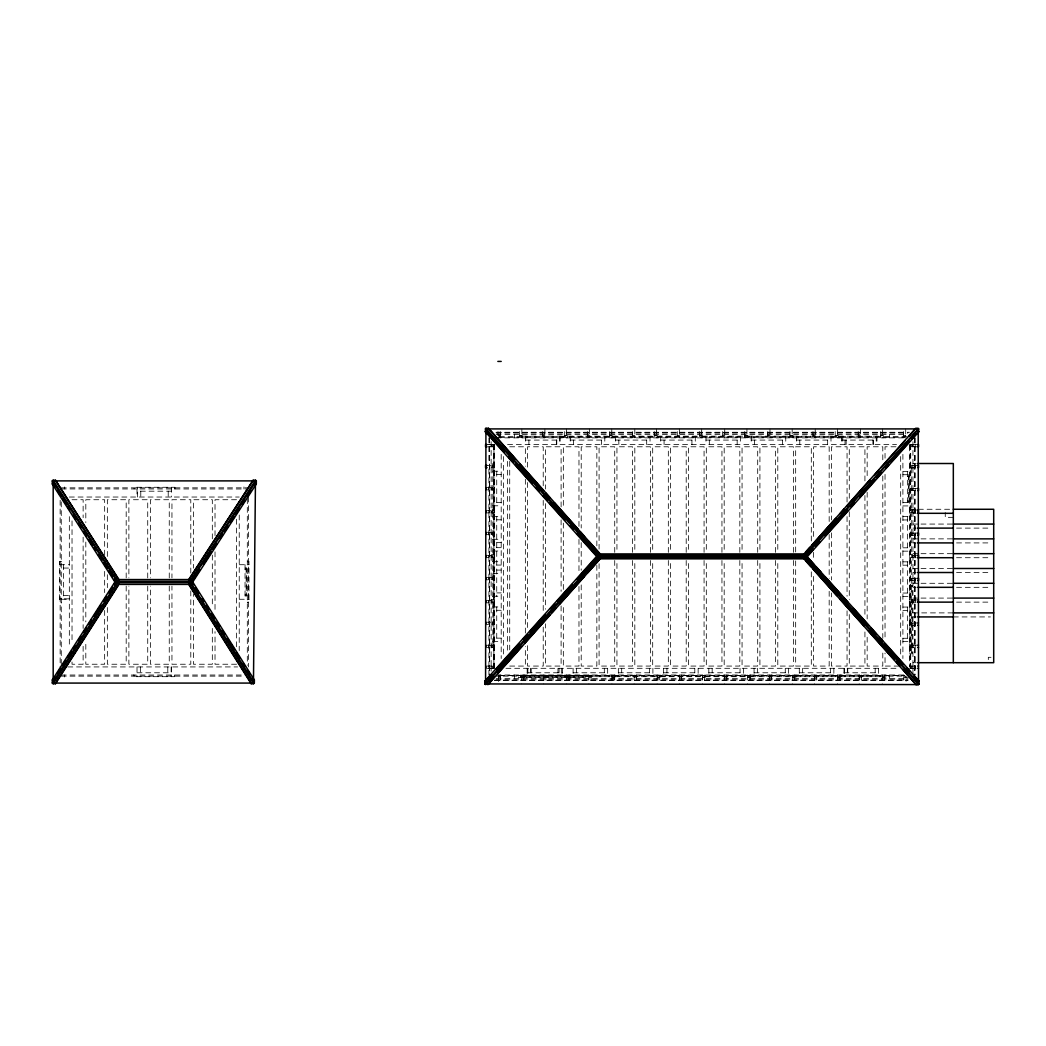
<?xml version="1.0" encoding="UTF-8"?>
<svg xmlns="http://www.w3.org/2000/svg" width="1046" height="1046" viewBox="0 0 1046 1046"><rect width="100%" height="100%" fill="white"/><g stroke="black" fill="none" stroke-linecap="round" stroke-linejoin="round"><path stroke-width="0.75" stroke-dasharray="5 3.75" d="M485.553 444.563L494.497 444.55L494.497 666.733M917.054 444.537L909.602 444.55L909.602 666.747M488.547 446.799L494.497 446.786M917.054 446.773L909.602 446.786L909.602 444.55L915.158 444.55M485.553 465.431L494.497 465.418L494.497 467.654L488.547 467.667M917.054 465.352L909.602 465.365L909.602 467.601L918.545 467.588M485.553 487.632L494.497 487.619L494.497 489.855L487.057 489.868M917.054 488.39L909.602 488.404L909.602 490.639L918.545 490.626M485.553 510.67L494.497 510.657L494.497 512.893L487.057 512.906M917.054 510.03L909.602 510.043L909.602 512.279L918.545 512.265M485.553 532.309L494.497 532.296L494.497 534.532L487.057 534.545M917.054 533.068L909.602 533.081L909.602 535.317L918.545 535.304M485.553 555.348L494.497 555.334L494.497 557.57L487.057 557.583M917.054 555.269L909.602 555.282L909.602 557.518L918.545 557.505M485.553 577.549L494.497 577.536L494.497 579.772L487.057 579.785M917.054 578.307L909.602 578.32L909.602 580.556L918.545 580.543M485.553 600.587L494.497 600.574L494.497 602.81L487.057 602.823M917.054 599.959L909.602 599.959L909.602 602.195L918.545 602.182M485.553 622.226L494.497 622.213L494.497 624.449L487.057 624.462M917.054 622.998L909.602 622.998L909.602 625.233L918.545 625.22M485.553 645.264L494.497 645.251L494.497 647.487L487.057 647.5M917.054 645.186L909.602 645.199L909.602 647.435L918.545 647.422M487.044 666.08L494.497 666.067L494.497 668.302L488.94 668.302M909.602 666.067L917.054 666.054M487.057 668.316L493.006 668.302M911.092 668.302L918.545 668.289M496.131 432.26L909.602 432.26M496.131 432.73L907.967 432.73M496.131 433.005L907.967 433.005M496.131 434.495L906.503 434.495M497.988 435.737L500.223 435.737M519.627 435.737L521.862 435.737M542.665 435.737L544.901 435.737M564.317 435.737L566.54 435.737M587.355 435.737L589.578 435.737M609.543 435.737L611.779 435.737M632.582 435.737L634.817 435.737M654.234 435.737L656.457 435.737M677.272 435.737L679.495 435.737M699.473 435.737L701.696 435.737M722.511 435.737L724.734 435.737M744.7 435.737L746.936 435.737M767.738 435.737L769.974 435.737M789.939 435.737L792.175 435.737M812.977 435.737L815.213 435.737M835.179 435.737L837.415 435.737M858.217 435.737L860.453 435.737M880.418 435.737L882.654 435.737M903.456 435.737L905.692 435.737M522.216 436.169L563.467 436.169M608.157 436.169L566.893 436.169L566.893 437.856M612.132 436.169L653.397 436.169M657.372 436.169L698.623 436.169M702.611 436.169L743.863 436.169M747.851 436.169L789.102 436.169M793.09 436.169L834.342 436.169M838.33 436.169L880.287 436.169L880.287 437.856M499.387 436.731L907.967 436.731M499.4 437.293L904.698 437.228M496.039 437.856L908.02 437.856M525.563 440.078L560.12 440.078M570.24 440.078L604.797 440.078M615.479 440.078L650.037 440.078M660.719 440.078L695.276 440.078M705.958 440.078L740.516 440.078M751.198 440.078L785.755 440.078M796.437 440.078L830.995 440.078M841.677 440.078L876.927 440.078M489.005 444.55L494.497 444.55M507.572 444.55L896.527 444.55M509.716 446.786L525.354 446.786L525.354 466.281M895.977 446.786L885.034 446.786L885.034 458.161M912.949 463.509L916.178 463.509M494.497 463.888L492.261 463.888L492.261 467.876L494.497 467.876M909.602 468.007L915.158 468.007M492.823 471.223L501.204 471.223M902.894 471.367L911.275 471.367M496.732 474.57L501.204 474.57M902.894 474.714L909.039 474.714L909.039 502.564L902.894 502.564M907.366 476.388L909.039 476.388M61.256 487.841L247.314 487.841M61.256 488.94L247.314 488.979M171.57 491.189L137.431 491.189L137.431 497.033M69.337 497.033L239.233 497.033M72.03 499.727L83.131 499.727L83.131 517.639M236.54 499.727L215.018 499.727L215.018 535.565M907.366 500.89L909.039 500.89M496.732 502.433L501.204 502.433M492.823 505.78L501.204 505.78M902.894 505.924L911.275 505.924M494.497 509.127L492.261 509.127L492.261 513.102L494.497 513.102M909.602 509.271L953.324 509.271M909.602 513.246L911.275 513.246L911.275 554.511M912.949 513.311L916.178 513.311M492.823 516.463L501.204 516.463M902.894 516.593L911.275 516.593M953.324 517.339L945.257 517.339L945.257 512.501M496.732 519.81L501.204 519.81M902.894 519.954L907.366 519.954M912.949 524.072L919.408 524.072M921.029 524.072L953.324 524.072M912.949 528.112L916.178 528.112M956.554 528.112L990.47 528.112M492.823 535.931L494.497 535.931M912.949 538.873L919.408 538.873M921.029 538.873L953.324 538.873M492.823 539.291L501.204 539.291M496.732 542.639L501.204 542.639M912.949 542.913L916.178 542.913M956.554 542.913L990.47 542.913M496.732 547.659L501.204 547.659M902.894 547.803L907.366 547.803M492.823 551.02L501.204 551.02M902.894 551.15L911.275 551.15M912.949 553.674L919.408 553.674M921.029 553.674L953.324 553.674M494.497 554.367L491.712 554.367L491.712 558.342L494.497 558.342M909.602 554.511L912.4 554.511L912.4 558.486L909.602 558.486M912.949 557.714L916.178 557.714M956.554 557.714L990.47 557.714M61.256 561.349L59.583 561.349L59.583 602.195L61.256 602.195M247.287 561.349L248.961 561.349L248.961 602.614L247.287 602.614M60.145 561.767L61.256 561.767M247.314 561.767L248.425 561.767M492.823 561.702L501.204 561.702M902.894 561.833L911.275 561.833M59.583 564.709L69.337 564.709M239.233 564.709L248.961 564.709M496.732 565.049L501.204 565.049M902.894 565.193L907.366 565.193M63.492 568.056L69.337 568.056M245.052 568.056L246.725 568.056L246.725 595.906L245.052 595.906M912.949 568.488L919.408 568.488M921.029 568.488L953.324 568.488M245.052 569.73L246.725 569.73M496.732 570.07L501.204 570.07M912.949 572.515L916.178 572.515M956.554 572.515L990.47 572.515M492.823 573.43L501.204 573.43M492.823 576.777L494.497 576.777M912.949 583.289L919.408 583.289M921.029 583.289L953.324 583.289M911.328 586.414L912.112 586.414M912.949 587.329L916.178 587.329M956.554 587.329L990.47 587.329M496.732 592.899L501.204 592.899M902.894 593.043L907.366 593.043M245.052 594.233L246.725 594.233M63.492 595.488L69.337 595.488M492.823 596.259L501.204 596.259M902.894 596.39L911.275 596.39M912.949 598.09L919.408 598.09M921.029 598.09L953.324 598.09M59.583 598.848L61.256 598.848M69.337 598.848L63.492 598.848L63.492 564.709M61.256 599.266L69.337 599.266M239.233 599.266L248.961 599.266M494.497 599.606L491.712 599.606L491.712 603.581L494.497 603.581M909.602 599.75L911.837 599.75L911.837 603.725L909.602 603.725M912.949 602.13L916.178 602.13M956.554 602.13L990.47 602.13M247.314 602.195L248.425 602.195M492.823 606.942L501.204 606.942M902.894 607.072L911.275 607.072M496.732 610.289L501.204 610.289M902.894 610.433L907.366 610.433M912.949 612.891L953.324 612.891M912.949 616.931L916.178 616.931M953.324 616.931L990.47 616.931M496.732 638.138L501.204 638.138M902.894 638.282L907.366 638.282M492.823 641.499L501.204 641.499M902.894 641.629L911.275 641.629M494.497 644.846L491.712 644.846L491.712 648.821L493.934 648.821M909.602 644.99L911.837 644.99L911.837 648.965L909.602 648.965M912.112 652.665L911.328 652.665L911.275 558.486M991.007 657.306L988.313 657.306L988.313 660M912.949 662.693L916.178 662.693M236.54 664.236L215.018 664.236L215.018 631.666M509.716 666.067L525.354 666.067L525.354 646.572M899.102 666.067L885.034 666.067L885.034 653.07M67.794 666.93L237.599 666.93M505.937 668.302L898.161 668.302M909.602 668.302L915.158 668.302M137.013 672.774L171.152 672.774L171.152 666.93M527.171 672.774L562.421 672.774M573.103 672.774L607.661 672.774M618.343 672.774L652.9 672.774M663.582 672.774L698.14 672.774M708.822 672.774L743.379 672.774M754.061 672.774L788.619 672.774M799.301 672.774L833.858 672.774M843.978 672.774L878.535 672.774M61.256 675.023L245.679 675.023M496.079 674.997L908.059 674.997M499.4 675.559L904.698 675.559M499.4 675.638L904.698 675.638M61.256 676.134L242.463 676.134M494.497 676.121L906.346 676.121M565.781 676.684L523.824 676.684L523.824 674.997M569.756 676.684L611.021 676.684M614.996 676.684L656.247 676.684M660.235 676.684L701.487 676.684M705.475 676.684L746.726 676.684M750.714 676.684L791.966 676.684M795.954 676.684L837.205 676.684L837.205 674.997M840.631 676.684L881.883 676.684M498.406 677.115L500.642 677.115M521.444 677.115L523.68 677.115M543.645 677.115L545.881 677.115M566.684 677.115L568.919 677.115M588.885 677.115L591.121 677.115M611.923 677.115L614.159 677.115M634.124 677.115L636.36 677.115M657.163 677.115L659.398 677.115M679.364 677.115L681.6 677.115M702.402 677.115L704.638 677.115M724.603 677.115L726.839 677.115M747.642 677.115L749.877 677.115M769.281 677.115L771.517 677.115M792.319 677.115L794.555 677.115M814.52 677.115L816.756 677.115M837.558 677.115L839.794 677.115M859.197 677.115L861.433 677.115M882.236 677.115L884.471 677.115M903.875 677.115L906.111 677.115M909.602 677.233L905.13 677.233L905.13 674.997M496.131 678.357L908.059 678.357M496.131 679.848L907.967 679.848M494.497 680.122L907.967 680.122M494.497 680.593L907.967 680.593M915.198 444.55L915.198 446.773M915.198 465.352L915.198 467.588M915.198 488.39L915.198 490.626M915.198 510.043L915.198 512.265M915.198 533.081L915.198 535.304M915.198 555.282L915.198 557.505M915.198 578.32L915.198 580.543M915.198 599.959L915.198 602.195M915.198 622.998L915.198 625.233M915.198 645.199L915.198 647.422M915.198 666.054L915.198 668.289M912.883 444.55L912.883 446.786M912.883 465.365L912.883 467.601M912.883 488.404L912.883 490.639M912.883 510.043L912.883 512.279M912.883 533.081L912.883 535.317M912.883 555.282L912.883 557.518M912.883 578.32L912.883 580.556M912.883 599.959L912.883 602.195M912.883 622.998L912.883 625.233M912.883 645.199L912.883 647.435M912.883 666.067L912.883 668.302M911.72 444.55L911.72 446.786M911.72 465.365L911.72 467.601M911.72 488.404L911.72 490.639M911.72 510.043L911.72 512.279M911.72 533.081L911.72 535.317M911.72 555.282L911.72 557.518M911.72 578.32L911.72 580.556M911.72 599.959L911.72 602.195M911.72 622.998L911.72 625.233M911.72 645.199L911.72 647.435M911.72 666.067L911.72 668.302M492.378 444.55L492.378 446.786M492.378 465.418L492.378 467.654M492.378 487.619L492.378 489.855M492.378 510.657L492.378 512.893M492.378 532.296L492.378 534.532M492.378 555.334L492.378 557.57M492.378 577.536L492.378 579.772M492.378 600.574L492.378 602.81M492.378 622.213L492.378 624.449M492.378 645.251L492.378 647.487M492.378 666.067L492.378 668.302M491.215 444.563L491.215 446.786M491.215 465.418L491.215 467.654M491.215 487.619L491.215 489.855M491.215 510.657L491.215 512.893M491.215 532.296L491.215 534.532M491.215 555.334L491.215 557.57M491.215 577.536L491.215 579.772M491.215 600.574L491.215 602.81M491.215 622.226L491.215 624.449M491.215 645.264L491.215 647.487M491.215 666.067L491.215 668.302M488.9 487.632L488.9 489.855M488.9 510.67L488.9 512.893M488.9 532.309L488.9 534.545M488.9 555.348L488.9 557.583M488.9 577.549L488.9 579.772M488.9 600.587L488.9 602.81M488.9 622.226L488.9 624.462M488.9 645.264L488.9 647.5M488.9 666.08L488.9 668.316M915.185 437.856L915.185 674.997M914.714 437.856L914.714 674.997M914.439 437.856L914.439 674.997M912.949 441.687L912.949 673.663M911.275 468.007L911.275 509.271M910.713 444.55L910.713 668.302M910.164 444.55L910.164 668.302M908.49 474.714L908.49 502.564M907.366 471.367L907.366 505.924M907.366 516.593L907.366 551.15M907.366 561.833L907.366 596.39M907.366 607.072L907.366 641.629M906.111 677.298L906.111 681.247M905.692 428.912L905.692 436.365M905.13 435.62L905.13 437.856M903.875 674.997L903.875 681.247M903.456 431.606L903.456 437.856M902.894 454.356L902.894 658.496M900.671 456.527L900.671 656.326M889.492 434.495L889.492 437.856M889.492 674.997L889.492 678.357M885.87 674.997L885.87 677.233L881.883 677.233L881.883 674.997M885.034 474.4L885.034 638.452M884.471 674.997L884.471 681.247M883.556 437.856L883.556 435.62L879.581 435.62L879.581 437.856M882.798 459.782L882.798 446.786L867.16 446.786L867.16 479.277M882.798 476.022L882.798 638.452M882.798 653.07L882.798 666.067L867.16 666.067L867.16 633.575M882.654 428.912L882.654 437.856M882.236 674.997L882.236 683.94M880.418 431.606L880.418 437.856M878.535 668.302L878.535 676.684M876.927 436.169L876.927 444.55M876.234 436.169L876.234 444.55M875.188 668.302L875.188 672.774M873.58 440.078L873.58 444.55M872.887 440.078L872.887 444.55M867.16 492.261L867.16 618.957M864.924 480.899L864.924 446.786L849.287 446.786L849.287 498.759M864.924 495.516L864.924 617.336M864.924 631.954L864.924 666.067L849.287 666.067L849.287 612.459M861.433 674.997L861.433 681.247M860.453 428.912L860.453 437.856M859.197 674.997L859.197 683.94M858.217 431.606L858.217 437.856M849.287 511.755L849.287 599.476M847.744 668.302L847.744 672.774M847.325 668.302L847.325 672.774M847.051 502.015L847.051 446.786L831.413 446.786L831.413 519.875M847.051 516.632L847.051 596.22M847.051 610.838L847.051 666.067L831.413 666.067L831.413 592.977M846.149 440.078L846.149 444.55M845.024 440.078L845.024 444.55M844.397 668.302L844.397 676.684M843.978 668.302L843.978 676.684M842.788 436.169L842.788 444.55M841.677 436.169L841.677 444.55M841.049 674.997L841.049 676.684M840.631 674.997L840.631 677.233L836.643 677.233L836.643 674.997M839.794 674.997L839.794 681.247M839.441 436.169L839.441 437.856M838.33 437.856L838.33 435.62L834.342 435.62L834.342 437.856M837.415 428.912L837.415 437.856M837.558 674.997L837.558 683.94M835.179 431.606L835.179 437.856M833.858 668.302L833.858 676.684M831.413 532.872L831.413 579.981M830.995 436.169L830.995 444.55M830.511 668.302L830.511 672.774M829.177 521.509L829.177 446.786L813.54 446.786L813.54 539.37M829.177 534.493L829.177 578.36M829.177 591.343L829.177 666.067L813.54 666.067L813.54 575.104M827.648 440.078L827.648 444.55M816.756 674.997L816.756 681.247M815.213 428.912L815.213 437.856M814.52 674.997L814.52 683.94M813.54 552.366L813.54 558.865M812.977 431.606L812.977 437.856M811.304 540.991L811.304 446.786L795.666 446.786L795.666 552.366M811.304 571.861L811.304 666.067L795.666 666.067L795.666 560.486M802.648 668.302L802.648 672.774M799.785 440.078L799.785 444.55M799.301 668.302L799.301 676.684M796.437 436.169L796.437 444.55M795.954 674.997L795.954 677.233L791.966 677.233L791.966 674.997M794.555 674.997L794.555 681.247M793.43 552.366L793.43 446.786L777.793 446.786L777.793 552.366M793.43 560.486L793.43 666.067L777.793 666.067L777.793 560.486M793.09 437.856L793.09 435.62L789.102 435.62L789.102 437.856M792.319 674.997L792.319 683.94M792.175 428.912L792.175 437.856M789.939 431.606L789.939 437.856M788.619 668.302L788.619 676.684M785.755 436.169L785.755 444.55M785.271 668.302L785.271 672.774M782.408 440.078L782.408 444.55M775.557 552.366L775.557 446.786L759.919 446.786L759.919 552.366M775.557 560.486L775.557 666.067L759.919 666.067L759.919 560.486M771.517 674.997L771.517 681.247M769.974 428.912L769.974 437.856M769.281 674.997L769.281 683.94M767.738 431.606L767.738 437.856M757.696 552.366L757.696 446.786L742.059 446.786L742.059 552.366M757.696 560.486L757.696 666.067L742.059 666.067L742.059 560.486M757.409 668.302L757.409 672.774M754.545 440.078L754.545 444.55M754.061 668.302L754.061 676.684M751.198 436.169L751.198 444.55M750.714 674.997L750.714 677.233L746.726 677.233L746.726 674.997M749.877 674.997L749.877 681.247M747.851 437.856L747.851 435.62L743.863 435.62L743.863 437.856M747.642 674.997L747.642 683.94M746.936 428.912L746.936 437.856M744.7 431.606L744.7 437.856M743.379 668.302L743.379 676.684M740.516 436.169L740.516 444.55M740.032 668.302L740.032 672.774M739.823 552.366L739.823 446.786L724.185 446.786L724.185 552.366M739.823 560.486L739.823 666.067L724.185 666.067L724.185 560.486M737.168 440.078L737.168 444.55M726.839 674.997L726.839 681.247M724.734 428.912L724.734 437.856M724.603 674.997L724.603 683.94M722.511 431.606L722.511 437.856M721.949 552.366L721.949 446.786L706.312 446.786L706.312 552.366M721.949 560.486L721.949 666.067L706.312 666.067L706.312 560.486M712.169 668.302L712.169 672.774M709.306 440.078L709.306 444.55M708.822 668.302L708.822 676.684M705.958 436.169L705.958 444.55M705.475 674.997L705.475 677.233L701.487 677.233L701.487 674.997M704.638 674.997L704.638 681.247M704.076 552.366L704.076 446.786L688.438 446.786L688.438 552.366M704.076 560.486L704.076 666.067L688.438 666.067L688.438 560.486M702.611 437.856L702.611 435.62L698.623 435.62L698.623 437.856M702.402 674.997L702.402 683.94M701.696 428.912L701.696 437.856M699.473 431.606L699.473 437.856M698.14 668.302L698.14 676.684M695.276 436.169L695.276 444.55M694.792 668.302L694.792 672.774M691.929 440.078L691.929 444.55M686.202 552.366L686.202 446.786L670.564 446.786L670.564 552.366M686.202 560.486L686.202 666.067L670.564 666.067L670.564 560.486M681.6 674.997L681.6 681.247M679.495 428.912L679.495 437.856M679.364 674.997L679.364 683.94M677.272 431.606L677.272 437.856M668.329 552.366L668.329 446.786L652.691 446.786L652.691 552.366M668.329 560.486L668.329 666.067L652.691 666.067L652.691 560.486M666.93 668.302L666.93 672.774M664.066 440.078L664.066 444.55M663.582 668.302L663.582 676.684M660.719 436.169L660.719 444.55M660.235 674.997L660.235 677.233L656.247 677.233L656.247 674.997M659.398 674.997L659.398 681.247M657.372 437.856L657.372 435.62L653.397 435.62L653.397 437.856M657.163 674.997L657.163 683.94M656.457 428.912L656.457 437.856M654.234 431.606L654.234 437.856M652.9 668.302L652.9 676.684M650.455 552.366L650.455 446.786L634.817 446.786L634.817 552.366M650.455 560.486L650.455 666.067L634.817 666.067L634.817 560.486M650.037 436.169L650.037 444.55M649.553 668.302L649.553 672.774M646.69 440.078L646.69 444.55M636.36 674.997L636.36 681.247M634.817 428.912L634.817 437.856M634.124 674.997L634.124 683.94M632.582 431.606L632.582 437.856M632.582 552.366L632.582 446.786L616.944 446.786L616.944 552.366M632.582 560.486L632.582 666.067L616.944 666.067L616.944 560.486M621.69 668.302L621.69 672.774M618.84 440.078L618.84 444.55M618.343 668.302L618.343 676.684M615.479 436.169L615.479 444.55M614.996 674.997L614.996 677.233L611.021 677.233L611.021 674.997M614.721 552.366L614.721 446.786L599.083 446.786L599.083 549.124M614.721 560.486L614.721 666.067L599.083 666.067L599.083 563.742M614.159 674.997L614.159 681.247M612.132 437.856L612.132 435.62L608.157 435.62L608.157 437.856M611.923 674.997L611.923 683.94M611.779 428.912L611.779 437.856M609.543 431.606L609.543 437.856M607.661 668.302L607.661 676.684M604.797 436.169L604.797 444.55M604.313 668.302L604.313 672.774M601.45 440.078L601.45 444.55M596.848 545.868L596.848 446.786L581.21 446.786L581.21 528.008M596.848 565.363L596.848 666.067L581.21 666.067L581.21 584.858M591.121 674.997L591.121 681.247M589.578 428.912L589.578 437.856M588.885 674.997L588.885 683.94M587.355 431.606L587.355 437.856M585.721 675.376L585.721 677.167L519.47 677.167L519.47 675.376M581.21 542.626L581.21 570.24M578.974 526.373L578.974 446.786L563.336 446.786L563.336 506.892M578.974 539.37L578.974 573.483M578.974 586.479L578.974 666.067L563.336 666.067L563.336 605.974M576.464 668.302L576.464 672.774M573.6 440.078L573.6 444.55M573.103 668.302L573.103 676.684M570.24 436.169L570.24 444.55M569.756 674.997L569.756 677.233M568.919 674.997L568.919 681.247M567.455 437.856L567.455 435.62L563.467 435.62L563.467 437.856M566.54 428.912L566.54 437.856M566.684 674.997L566.684 683.94M565.781 674.997L565.781 677.233M564.657 674.997L564.657 676.684M564.317 431.606L564.317 437.856M563.336 523.131L563.336 589.722M563.049 436.169L563.049 437.856M562.421 668.302L562.421 676.684M561.31 668.302L561.31 676.684M561.101 506.892L561.101 446.786L545.463 446.786L545.463 489.018M561.101 519.875L561.101 591.343M561.101 605.974L561.101 666.067L545.463 666.067L545.463 623.834M560.12 436.169L560.12 444.55M559.702 436.169L559.702 444.55M559.074 668.302L559.074 672.774M557.963 668.302L557.963 672.774M556.773 440.078L556.773 444.55M556.354 440.078L556.354 444.55M545.881 674.997L545.881 681.247M545.463 503.636L545.463 609.217M544.901 428.912L544.901 437.856M543.645 674.997L543.645 683.94M543.227 485.775L543.227 446.786L527.589 446.786L527.589 467.902M543.227 500.393L543.227 612.459M543.227 627.09L543.227 666.067L527.589 666.067L527.589 643.329M542.665 431.606L542.665 437.856M531.224 668.302L531.224 672.774M530.518 668.302L530.518 672.774M528.91 440.078L528.91 444.55M527.864 668.302L527.864 676.684M527.589 482.52L527.589 630.333M527.171 668.302L527.171 676.684M525.563 436.169L525.563 444.55M525.354 479.277L525.354 633.575M524.517 674.997L524.517 677.233M523.68 674.997L523.68 681.247M522.216 437.856L522.216 435.62L518.241 435.62L518.241 437.856M521.862 428.912L521.862 437.856M521.444 674.997L521.444 683.94M520.542 674.997L520.542 677.233M519.627 431.606L519.627 437.856M514.606 434.495L514.606 437.856M514.606 674.997L514.606 678.357M509.716 461.404L509.716 649.828M507.48 461.404L507.48 653.07M503.44 456.527L503.44 656.326M501.204 454.356L501.204 658.496M500.642 674.997L500.642 681.247M500.223 431.606L500.223 437.856M498.968 435.62L498.968 437.856M498.968 674.997L498.968 677.233M498.406 676.487L498.406 683.94M497.988 431.606L497.988 435.398M496.732 471.223L496.732 505.78M496.732 516.463L496.732 596.259M496.732 606.942L496.732 641.499M493.385 444.55L493.385 668.302M492.823 467.876L492.823 509.127M492.823 513.102L492.823 599.606M492.823 603.581L492.823 644.846M491.149 441.687L491.149 671.179M489.659 437.856L489.659 674.997M489.384 437.856L489.384 674.997M488.913 437.856L488.913 462.515M488.913 469.053L488.913 674.997M248.425 497.033L248.425 666.93M247.314 498.654L247.314 665.308M246.163 568.056L246.163 595.906M245.052 564.709L245.052 599.266M243.94 486.952L243.94 488.979M239.233 514.998L239.233 650.599M236.54 519.274L236.54 647.958M215.018 551.843L215.018 612.119M212.325 538.821L212.325 499.727L193.484 499.727L193.484 568.135M212.325 555.112L212.325 607.229M212.325 628.411L212.325 664.236L193.484 664.236L193.484 594.193M190.79 573.025L190.79 499.727L171.949 499.727L171.949 577.915M190.79 590.938L190.79 664.236L171.949 664.236L171.949 586.061M174.917 488.953L174.917 487.279L134.071 487.279L134.071 488.953M174.499 487.828L174.499 488.953M174.499 675.01L174.499 676.684L133.653 676.684L133.653 675.01M171.57 487.279L171.57 497.033M171.57 666.93L171.57 675.01M171.152 675.01L171.152 676.684M169.256 577.915L169.256 499.727L150.415 499.727L150.415 577.915M169.256 586.061L169.256 664.236L150.415 664.236L150.415 586.061M168.21 491.189L168.21 497.033M167.791 666.93L167.791 672.774M147.721 577.915L147.721 499.727L128.88 499.727L128.88 577.915M147.721 586.061L147.721 664.236L128.88 664.236L128.88 586.061M140.779 491.189L140.779 497.033M140.36 666.93L140.36 672.774M137.431 487.279L137.431 488.953M137.013 488.953L137.013 497.033M137.013 666.93L137.013 676.684M134.071 675.01L134.071 676.147M126.187 577.915L126.187 499.727L107.346 499.727L107.346 558.368M126.187 586.061L126.187 664.236L107.346 664.236L107.346 607.229M107.346 574.659L107.346 587.682M104.652 555.112L104.652 499.727L85.811 499.727L85.811 522.529M104.652 571.391L104.652 592.572M104.652 610.485L104.652 664.236L85.811 664.236L85.811 641.433M85.811 542.076L85.811 621.886M83.131 537.186L83.131 628.411M83.131 646.323L83.131 664.236L72.03 664.236L72.03 660.98M72.03 520.895L72.03 643.068M69.337 516.632L69.337 647.33M64.63 486.939L64.63 488.953M64.63 674.984L64.63 677.01M61.256 501.884L61.256 666.93M60.145 500.276L60.145 666.93M912.112 585.289L909.876 585.289L909.876 653.776L912.112 653.776L912.112 585.289M586.845 675.337L518.358 675.337L518.358 677.573L586.845 677.573L586.845 675.337M493.934 668.302L493.934 444.55L493.869 668.302"/><path stroke-width="1.5" d="M807.564 556.42L918.911 431.697L918.205 428.272L915.642 428.272L803.38 554.655L600.744 554.655L488.482 428.272L485.919 428.272L485.213 431.697L596.56 556.42L484.886 681.142L484.873 683.94L488.155 684.581L600.744 558.198L803.38 558.198L915.969 684.581L918.545 684.581L919.238 681.142L806.858 556.42L813.343 549.163M485.213 431.697L485.919 431.697L485.579 684.581L599.763 557.073L599.763 555.779L485.919 428.272M199.799 569.743L191.849 581.994L192.739 582.007L254.374 679.978L254.348 683.09L253.459 683.744L251.158 683.744L188.672 584.4L118.969 584.4L55.503 683.744L53.189 683.744L52.3 683.077L52.3 679.965L114.903 581.981L115.792 581.981L114.053 584.701M192.739 582.007L256.322 484.023L256.348 480.899L255.459 480.232L253.145 480.232L188.685 579.562L188.685 580.216L253.145 480.232M52.3 679.965L54.928 677.246M57.53 673.153L60.145 669.074M62.747 664.995L65.362 660.915M67.964 656.823L71.442 651.383M73.181 648.664L74.92 645.944M78.398 640.505L81.013 636.413M83.615 632.333L86.23 628.254M88.832 624.174L91.447 620.082M94.048 616.002L101.004 605.111M103.619 601.032L106.221 596.952M108.836 592.873L112.314 587.421M56.366 681.717L118.969 583.746M203.329 564.304L211.279 552.053M213.044 549.333L216.574 543.894M220.118 538.442L222.759 534.362M224.524 531.643L228.054 526.203M230.708 522.111L234.239 516.672M236.004 513.952L239.534 508.513M242.188 504.42L244.842 500.341M247.484 496.262L251.014 490.822M805.538 552.236L809.852 547.398M812.01 544.979L835.767 518.385M840.082 513.547L844.397 508.709M846.554 506.29L870.298 479.696M874.626 474.858L878.941 470.02M881.098 467.601L904.842 441.007M909.157 436.169L914.557 430.128M815.501 546.744L819.829 541.893M825.229 535.84L847.94 510.409M851.183 506.774L854.425 503.152M859.825 497.085L874.966 480.14M877.123 477.721L881.451 472.87M885.779 468.033L889.022 464.398M891.179 461.979L909.549 441.386M911.72 438.967L916.048 434.129M491.659 674.356L486.612 679.22M496.013 669.492L518.881 643.97M523.235 639.106L527.589 634.242M529.773 631.81L545.005 614.787M550.458 608.707L554.811 603.843M556.982 601.411L572.227 584.387M576.581 579.523L597.266 556.42L576.725 533.421M489.227 682.724L494.64 676.684M497.896 673.062L521.706 646.454M524.961 642.832L549.856 615.022M552.027 612.603L556.354 607.765M559.597 604.143L584.505 576.333M587.747 572.711L600.744 558.198M919.238 681.142L918.532 681.142L918.205 428.912L918.898 428.912L804.361 557.073L599.763 557.073L485.213 428.912L485.919 428.912M918.205 431.697L918.911 431.697M487.044 444.563L485.553 444.563L485.566 446.799L487.057 446.799M917.852 444.537L918.532 444.537L918.545 446.773L917.852 446.773M487.044 465.431L485.553 465.431L485.566 467.667L487.057 467.667M917.852 465.352L918.532 465.352L918.545 467.588L917.852 467.588M485.775 487.632L485.775 489.868M917.852 488.39L918.532 488.39L918.545 490.626L917.852 490.626M485.775 510.67L485.775 512.906M917.852 510.03L918.532 510.03L918.545 512.265L917.852 512.265M485.775 532.309L485.775 534.545M917.852 533.068L918.532 533.068L918.545 535.304L917.852 535.304M485.775 555.348L485.775 557.583M917.852 555.269L918.532 555.269L918.545 557.505L917.852 557.505M485.775 577.549L485.775 579.785M917.852 578.307L918.532 578.307L918.545 580.543L917.852 580.543M485.775 600.587L485.775 602.823M917.852 599.946L918.532 599.946M917.852 602.182L918.545 602.182M485.775 622.226L485.775 624.462M917.852 622.985L918.532 622.985M917.852 625.22L918.545 625.22M485.775 645.264L485.775 647.5M917.852 645.186L918.532 645.186M917.852 647.422L918.545 647.422M485.775 666.08L485.775 668.316M917.852 666.054L918.532 666.054M917.852 668.289L918.545 668.289M918.545 683.94L919.238 683.94L804.361 555.779L599.763 555.779L484.873 683.94L918.545 684.581L804.361 557.073L804.361 555.779L918.205 428.912M497.844 361.419L501.204 361.419M487.554 428.912L916.571 428.912M917.8 463.509L953.324 463.509L953.324 662.693M55.503 480.232L118.969 580.216L118.969 579.562L55.503 480.232L53.189 480.232L52.3 480.885L52.3 483.997L114.903 581.981M54.823 480.885L253.838 480.885M52.3 483.997L54.928 486.73M953.324 509.271L993.7 509.271L993.7 662.693L917.76 662.693M917.8 513.311L953.324 513.311M953.324 524.072L993.7 524.072M917.8 528.112L953.324 528.112M953.324 538.873L993.7 538.873M917.8 542.913L953.324 542.913M953.324 553.674L993.7 553.674M600.744 554.014L803.38 554.014M917.8 557.714L953.324 557.714M600.744 558.839L803.38 558.839M953.324 568.488L993.7 568.488M917.8 572.515L953.324 572.515M118.969 579.562L188.685 579.562M953.324 583.289L993.7 583.289M917.8 587.329L953.324 587.329M953.324 598.09L993.7 598.09M917.8 602.13L953.324 602.13M953.324 612.891L993.7 612.891M917.8 616.931L953.324 616.931M251.838 683.077L52.3 683.077L117.78 581.328L189.862 581.328L254.348 683.09L253.459 683.077M484.886 681.142L485.592 681.142M256.322 484.023L255.433 484.01L253.485 679.978L254.374 679.978M807.943 557.636L814.442 564.905M816.612 567.324L820.953 572.162M825.294 577.013L841.559 595.174M843.717 597.593L848.058 602.444M853.484 608.497L868.664 625.443M870.834 627.875L876.247 633.928M879.503 637.55L882.759 641.185M884.929 643.604L903.352 664.197M906.607 667.832L909.863 671.467M914.204 676.304L918.532 681.142M805.551 560.617L810.964 566.657M813.121 569.076L836.944 595.684M840.186 599.306L864.009 625.9M868.337 630.738L894.317 659.751M896.487 662.17L899.73 665.805M902.986 669.427L915.969 684.581M515.469 459.142L488.482 428.272M519.784 463.979L543.541 490.574M545.698 492.993L550.013 497.831M554.328 502.668L578.072 529.263M580.229 531.682L584.557 536.52M588.872 541.357L600.744 554.655M485.919 431.697L504.303 452.29M508.618 457.128L512.945 461.979M515.103 464.398L532.401 483.775M535.644 487.41L538.886 491.032M543.214 495.882L547.542 500.72M549.699 503.152L564.84 520.097M570.24 526.151L573.483 529.786M57.53 490.809L61.008 496.249M62.747 498.968L66.225 504.42M67.964 507.14L69.703 509.86M73.181 515.299L75.796 519.378M78.398 523.471L81.013 527.55M83.615 531.63L86.23 535.709M88.832 539.801L92.309 545.241M94.048 547.96L95.787 550.68M98.402 554.772L101.88 560.211M103.619 562.931L107.097 568.37M108.836 571.09L112.314 576.542M114.053 579.262L115.792 581.981M191.849 581.994L193.588 584.753M195.327 587.512L198.805 593.03M202.27 598.56L204.009 601.319M206.611 605.451L209.213 609.596M211.815 613.74L214.43 617.872M217.032 622.017L219.634 626.149M222.236 630.293L224.838 634.438M227.453 638.57L234.396 649.618M236.135 652.377L239.599 657.895M243.077 663.412L244.803 666.171M247.418 670.316L250.02 674.461M253.459 683.744L189.862 582.635L189.862 581.328L255.459 480.232L256.348 480.899L189.862 582.635L117.78 582.635L52.3 480.885L53.189 480.232L117.78 581.328L117.78 582.635L53.189 683.744L53.189 683.077M188.672 583.746L250.295 681.704M251.158 683.077L251.158 683.744M55.503 683.077L55.503 683.744M53.189 483.997L53.189 679.965"/></g></svg>
